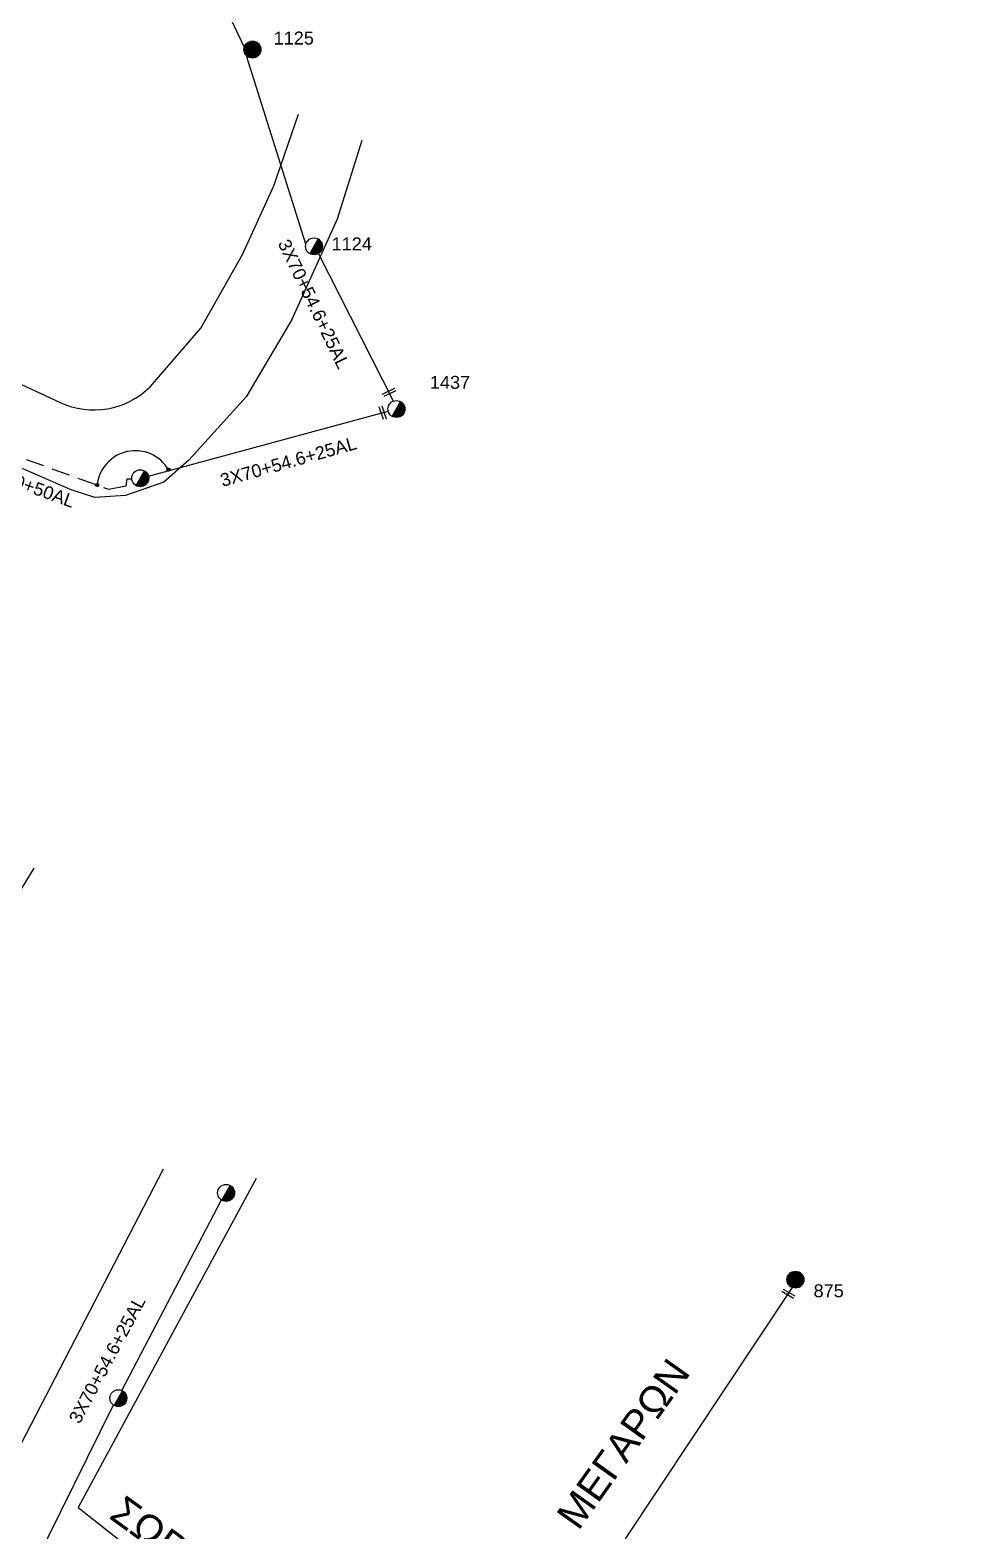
# Model space of a CAD drawing. Header units: millimetres. Extents: x 5016 to 7282, y 2879 to 3911.
# Drawn here: x 6272.7 to 6401.2, y 3528.2 to 3736.9 of the extents above; entities that cross this region are included whole.
import ezdxf

# ---------------------------------------------------------------- set-up
doc = ezdxf.new("R2010")
doc.units = ezdxf.units.MM
doc.linetypes.add('DASHED', pattern=[19.05, 12.7, -6.35])
for name, color, linetype in [('Γέφυρες Εναέριου Δικτύου', 7, 'Continuous'), ('Επιγραφές - Σχήματα', 7, 'Continuous'), ('Καλώδια ΧΤ   3x150+50AL', 7, 'DASHED'), ('Μηχανική τομή', 7, 'Continuous'), ('Στύλος Ξύλινος', 7, 'Continuous'), ('Στύλος Ξύλινος @ 1', 7, 'Continuous'), ('Στύλος ΦΜ', 7, 'Continuous'), ('Στύλος ΦΜ @ 1', 7, 'Continuous'), ('Συνδέσεις', 7, 'Continuous'), ('Συνεστραμμένα ΧΤ   3x70+54.6+25 AL', 7, 'SYN_LINE'), ('Υπόβαθρο ΔΕΗ', 7, 'Continuous')]:
    doc.layers.add(name, color=color, linetype=linetype)
doc.styles.get("Standard").update_dxf_attribs({"font": 'ARIAL.TTF'})
doc.linetypes.add('SYN_LINE', pattern='A,0.5,-0.0001,["/\\/\\/\\/",Standard,S=0.1,R=0,X=0,Y=-0.05],-0.25', length=0.7501)

# ---------------------------------------------------------------- blocks, each defined once
blk = doc.blocks.new('ΥΠΑΡΧΩΝ ΞΥΛΙΝΟΣ ΣΤΥΛΟΣ')
at = {"layer": 'Στύλος Ξύλινος'}
h = blk.add_hatch(color=7, dxfattribs=at)
h.paths.add_polyline_path([(-2.62, 0, 0.270008), (-1.29, -2.28), (1.3, 2.27, 0.576266)])
h.paths.add_polyline_path([(-1.29, -2.28, 0.574793), (2.62, 0, 0.268822), (1.3, 2.27)])
at = {"layer": 'Στύλος Ξύλινος', "color": 7}
blk.add_line((-1.29, -2.28), (1.3, 2.27), dxfattribs=at)
blk.add_circle((0, 0), 2.62, dxfattribs=at)
at = {"layer": 'Στύλος Ξύλινος', "flags": 4}
for tag, p in [('ΑΡΙΘΜΟΣ', (-4.91, 8.6)), ('ΤΥΠΟΣ', (-4.85, 3.39))]:
    blk.add_attdef(tag, p, '', height=4, dxfattribs=at)
blk = doc.blocks.new('ΥΠΑΡΧΩΝ ΤΣΙΜΕΝΤΕΝΙΟΣ ΣΤΥΛΟΣ')
at = {"layer": 'Στύλος ΦΜ'}
blk.add_hatch(color=7, dxfattribs=at).paths.add_polyline_path([(-1.29, -2.28, 0.574793), (2.62, 0, 0.268822), (1.3, 2.27)])
at = {"layer": 'Στύλος ΦΜ', "color": 7}
blk.add_line((-1.29, -2.28), (1.3, 2.27), dxfattribs=at)
blk.add_circle((0, 0), 2.62, dxfattribs=at)
at = {"layer": 'Στύλος ΦΜ', "flags": 4}
for tag, p in [('ΑΡΙΘΜΟΣ', (-4.68, 8.05)), ('ΤΥΠΟΣ', (-4.91, 3.03))]:
    blk.add_attdef(tag, p, '', height=4, dxfattribs=at)
blk = doc.blocks.new('ΜΗΧΑΝΙΚΗ ΤΟΜΗ')
at = {"layer": 'Μηχανική τομή', "ltscale": 40}
for p, q in [((-1.89, 0.78), (1.89, 0.78)), ((1.89, 0), (-1.89, 0))]:
    blk.add_line(p, q, dxfattribs=at)
blk = doc.blocks.new('_ΣΥΝΔΕΣΗ')
at = {"layer": 'Συνδέσεις', "linetype": 'SYN_LINE', "ltscale": 40}
blk.add_hatch(color=256, dxfattribs=at).paths.add_polyline_path([(0.5, -0.01, 1), (-0.5, -0.01, 1)])
at = {"layer": 'Συνδέσεις'}
blk.add_circle((0, -0.01), 0.5, dxfattribs=at)

msp = doc.modelspace()

# ---------------------------------------------------------------- linework, layer by layer
at = {"layer": 'Γέφυρες Εναέριου Δικτύου', "lineweight": -3}
msp.add_arc((6287.3, 3673.09), 5.35, 30.489, 173.891, dxfattribs=at)
at = {"layer": 'Καλώδια ΧΤ   3x150+50AL', "color": 2, "lineweight": -3, "ltscale": 0.2}
msp.add_lwpolyline([(6257.79, 3682.42), (6283.59, 3673.08), (6286.03, 3673.55), (6286.18, 3674.53), (6286.82, 3674.52)], dxfattribs=at)
at = {"layer": 'Συνεστραμμένα ΧΤ   3x70+54.6+25 AL', "color": 2, "lineweight": -3, "ltscale": 20}
for points in [[(6292.99, 3754.53), (6302.45, 3734.54)], [(6311.01, 3707.17), (6302.78, 3733.36)], [(6323.21, 3685.35), (6312.76, 3705.86)], [(6289.14, 3674.88), (6322.48, 3683.94)]]:
    msp.add_lwpolyline(points, dxfattribs=at)
at = {"layer": 'Συνεστραμμένα ΧΤ   3x70+54.6+25 AL', "color": 1, "lineweight": -3, "ltscale": 20}
for points in [[(6285.44, 3547.75), (6299.27, 3574.24)], [(6273.37, 3523.67), (6284.26, 3545.73)]]:
    msp.add_lwpolyline(points, dxfattribs=at)
at = {"layer": 'Συνεστραμμένα ΧΤ   3x70+54.6+25 AL', "color": 27, "lineweight": -3, "ltscale": 20}
msp.add_lwpolyline([(6355.46, 3527.11), (6378.68, 3562.06)], dxfattribs=at)
at = {"layer": 'Υπόβαθρο ΔΕΗ', "lineweight": -3}
msp.add_lwpolyline([(6292.43, 3752.57), (6274.97, 3789.41), (6229.7, 3770.22), (6249.5, 3717.48), (6249.5, 3717.48), (6248.34, 3695.28), (6260.16, 3692.04), (6269.97, 3688.35), (6276.83, 3685.16, 0.313065), (6289.37, 3687.33), (6296.43, 3695.5), (6302.21, 3705.73), (6306.56, 3715.28), (6310, 3725.23)], format="xyb", dxfattribs=at)
for points in [[(6318.82, 3721.58), (6315.37, 3710.63), (6309.04, 3696.61), (6302.72, 3685.92), (6294.73, 3677.13), (6291.25, 3674.08), (6285.94, 3672.19), (6281.65, 3671.92), (6278.36, 3673), (6266.09, 3678.35), (6257.02, 3681.62)], [(6273.18, 3620.37), (6235.56, 3558.84), (6250.26, 3550.41), (6270.1, 3537.73), (6291.23, 3578.59)], [(6304.1, 3577.21), (6279.35, 3531.49), (6300.28, 3515.04), (6315.57, 3501.41), (6334, 3483.71), (6348.88, 3468.3), (6362.24, 3453.82), (6377.96, 3434.06), (6391.18, 3418.39), (6404.51, 3403.87)]]:
    msp.add_lwpolyline(points, dxfattribs=at)

# ---------------------------------------------------------------- block references
at = {"layer": 'Μηχανική τομή', "lineweight": -3}
for p, xscale, yscale, zscale, rotation in [((6322.69, 3686.37), 0.5000000000001129, 0.5000000000001129, 0.5000000000001129, 25.905534820897), ((6321.89, 3683.78), 0.5000000000000555, 0.5000000000000555, 0.5000000000000555, 108.2510888655885), ((6378.22, 3561.37), 0.5000000000001811, 0.5000000000001811, 0.5000000000001811, 149.8975582349994)]:
    msp.add_blockref('ΜΗΧΑΝΙΚΗ ΤΟΜΗ', p, dxfattribs=dict(at, xscale=xscale, yscale=yscale, zscale=zscale, rotation=rotation))
at = {"layer": 'Στύλος Ξύλινος @ 1', "lineweight": -3, "ltscale": 40}
ref = msp.add_blockref('ΥΠΑΡΧΩΝ ΞΥΛΙΝΟΣ ΣΤΥΛΟΣ', (6303.58, 3734.22), dxfattribs=dict(at, xscale=0.4499999999998181, yscale=0.4499999999998181, zscale=0.4499999999998181))
ref.add_attrib('ΤΥΠΟΣ', '1125', (6306.54, 3734.93), dxfattribs={"layer": 'Στύλος Ξύλινος', "height": 1.8, "flags": 4})
ref = msp.add_blockref('ΥΠΑΡΧΩΝ ΞΥΛΙΝΟΣ ΣΤΥΛΟΣ', (6379.1, 3563.16), dxfattribs=dict(at, xscale=0.4499999999998181, yscale=0.4499999999998181, zscale=0.4499999999998181))
ref.add_attrib('ΤΥΠΟΣ', '875', (6381.63, 3560.71), dxfattribs={"layer": 'Στύλος Ξύλινος', "height": 1.8, "flags": 4})
at = {"layer": 'Στύλος ΦΜ @ 1', "lineweight": -3, "ltscale": 40}
ref = msp.add_blockref('ΥΠΑΡΧΩΝ ΤΣΙΜΕΝΤΕΝΙΟΣ ΣΤΥΛΟΣ', (6312.15, 3706.86), dxfattribs=dict(at, xscale=0.4499999999998181, yscale=0.4499999999998181, zscale=0.4499999999998181))
ref.add_attrib('ΤΥΠΟΣ', '1124', (6314.6, 3706.3), dxfattribs={"layer": 'Στύλος ΦΜ', "height": 1.8, "flags": 4})
ref = msp.add_blockref('ΥΠΑΡΧΩΝ ΤΣΙΜΕΝΤΕΝΙΟΣ ΣΤΥΛΟΣ', (6323.61, 3684.24), dxfattribs=dict(at, xscale=0.4499999999998181, yscale=0.4499999999998181, zscale=0.4499999999998181))
ref.add_attrib('ΤΥΠΟΣ', '1437', (6328.27, 3687.05), dxfattribs={"layer": 'Στύλος ΦΜ', "height": 1.8, "flags": 4})
at = {"layer": 'Στύλος ΦΜ @ 1', "lineweight": -3, "ltscale": 40, "xscale": 0.4499999999998181, "yscale": 0.4499999999998181, "zscale": 0.4499999999998181}
for p in [(6287.99, 3674.61), (6299.92, 3575.22), (6284.94, 3546.68)]:
    msp.add_blockref('ΥΠΑΡΧΩΝ ΤΣΙΜΕΝΤΕΝΙΟΣ ΣΤΥΛΟΣ', p, dxfattribs=at)
at = {"layer": 'Συνδέσεις', "lineweight": -3, "xscale": 0.4499999999998181, "yscale": 0.4499999999998181, "zscale": 0.4499999999998181}
for p in [(6291.91, 3675.81), (6281.98, 3673.67)]:
    msp.add_blockref('_ΣΥΝΔΕΣΗ', p, dxfattribs=at)

# ---------------------------------------------------------------- texts
at = {"layer": 'Επιγραφές - Σχήματα', "color": 7, "lineweight": -3, "char_height": 4, "width": 168.3718, "attachment_point": 1}
for s, insert, rotation in [('ΜΕΓΑΡΩΝ', (6345.66, 3530.45), 54.569), ('ΣΩΡΟΥ', (6285.82, 3533.34), 324.0375)]:
    msp.add_mtext(s, dxfattribs=dict(at, insert=insert, rotation=rotation))
at = {"layer": 'Καλώδια ΧΤ   3x150+50AL', "color": 7, "lineweight": -3, "insert": (6265.34, 3677.15), "char_height": 1.8, "width": 168.3718, "attachment_point": 1, "rotation": 340.0257}
msp.add_mtext('3X150+50AL', dxfattribs=at)
at = {"layer": 'Συνεστραμμένα ΧΤ   3x70+54.6+25 AL', "color": 7, "lineweight": -3, "char_height": 1.8, "width": 168.3718, "attachment_point": 1}
for insert, rotation in [((6308.7, 3708.06), 295.6588), ((6298.93, 3675.13), 15.7414), ((6277.96, 3543.84), 61.7847)]:
    msp.add_mtext('3X70+54.6+25AL', dxfattribs=dict(at, insert=insert, rotation=rotation))

doc.saveas('drawing.dxf')
